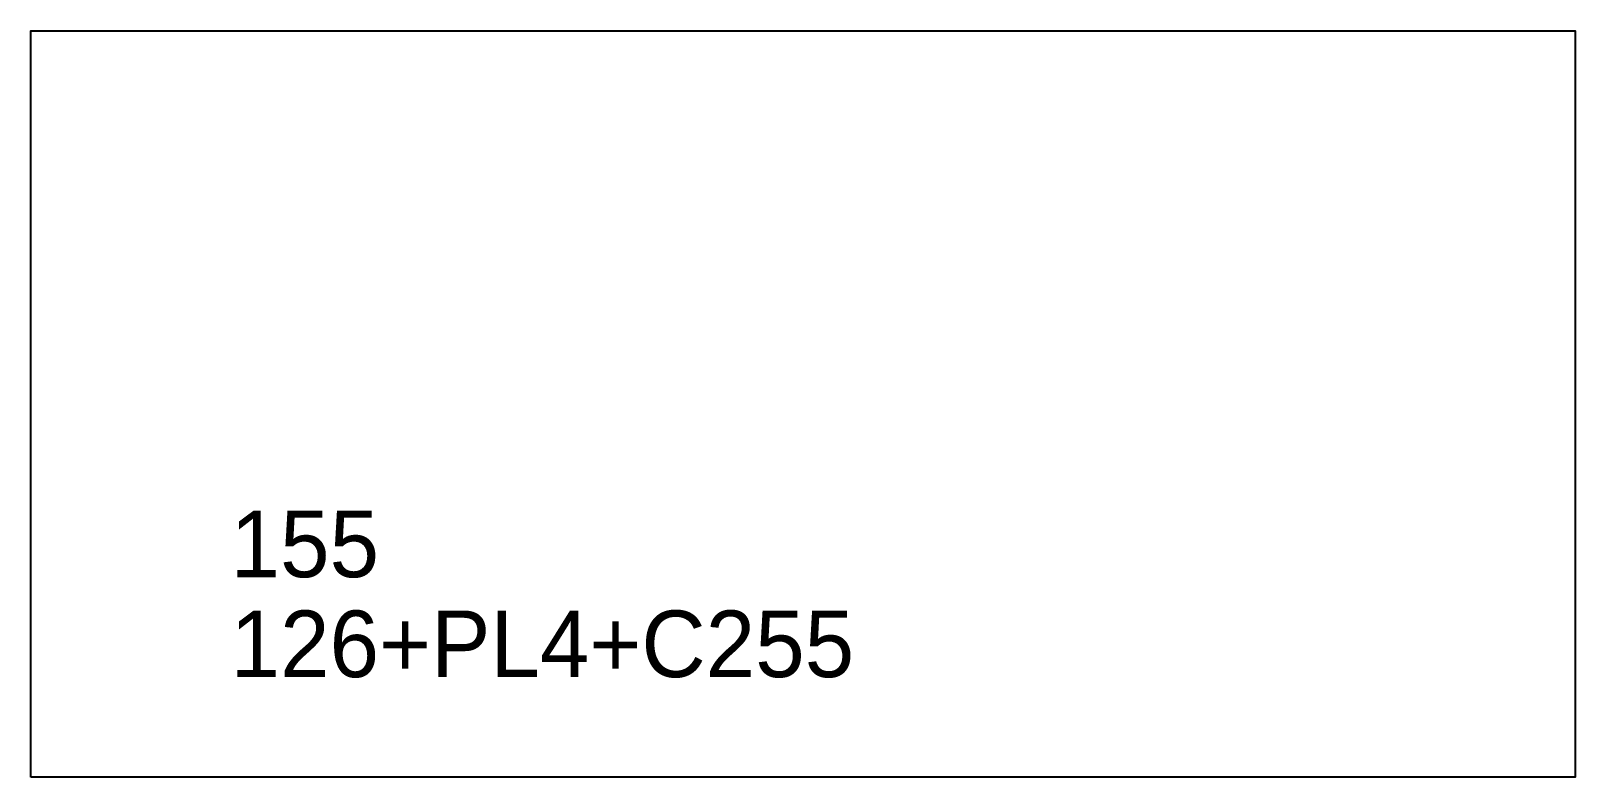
# Model space of a CAD drawing. Extents: x 0 to 232, y 0 to 112.
import ezdxf

# ---------------------------------------------------------------- set-up
doc = ezdxf.new("R2010")
doc.units = 0
for name, color, linetype in [('CUT', 7, 'CONTINUOUS'), ('SCRIBE', 3, 'CONTINUOUS'), ('TEXT', 7, 'CONTINUOUS')]:
    doc.layers.add(name, color=color, linetype=linetype)

msp = doc.modelspace()

# ---------------------------------------------------------------- linework, layer by layer
at = {"layer": 'CUT', "color": 7, "linetype": 'CONTINUOUS'}
msp.add_lwpolyline([(0, 0), (0, 112), (232, 112), (232, 0)], close=True, dxfattribs=at)

# ---------------------------------------------------------------- texts
at = {"layer": 'SCRIBE', "color": 3}
msp.add_text('155', height=10, dxfattribs=at).set_placement((30, 30))
at = {"layer": 'TEXT', "color": 7}
msp.add_text('126+PL4+C255', height=10, dxfattribs=at).set_placement((30, 15))

doc.saveas('drawing.dxf')
